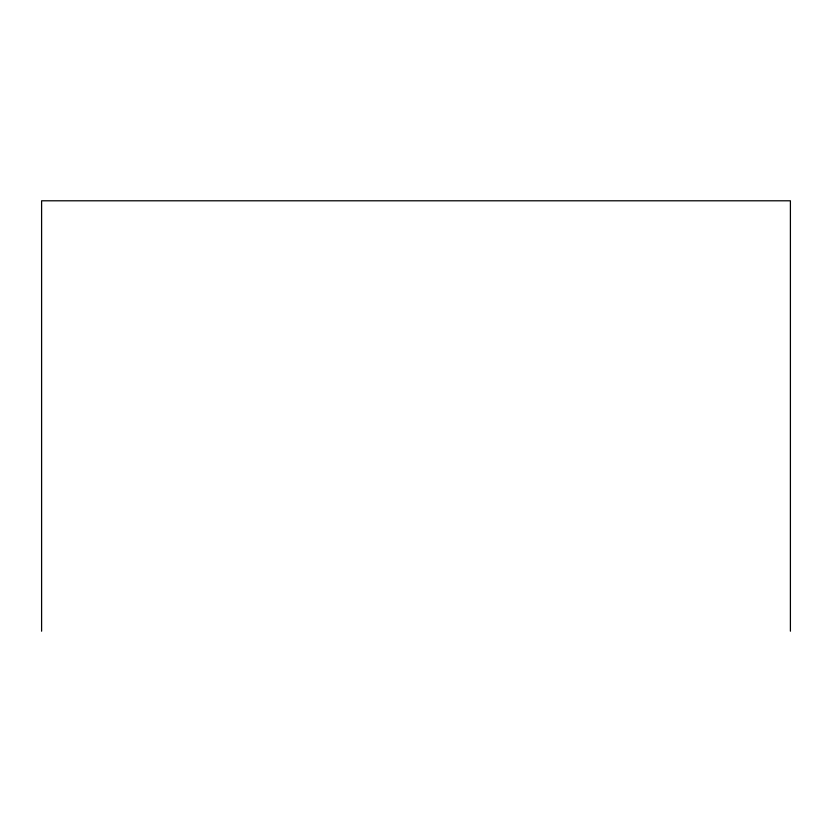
<?xml version="1.0" encoding="UTF-8"?>
<svg xmlns="http://www.w3.org/2000/svg" width="832" height="832" viewBox="0 0 832 832"><rect width="100%" height="100%" fill="white"/><g stroke="black" fill="none" stroke-linecap="round" stroke-linejoin="round"><path stroke-width="1.25" d="M790.4 631.207L790.4 200.793L41.6 200.793L41.6 631.207"/></g></svg>
